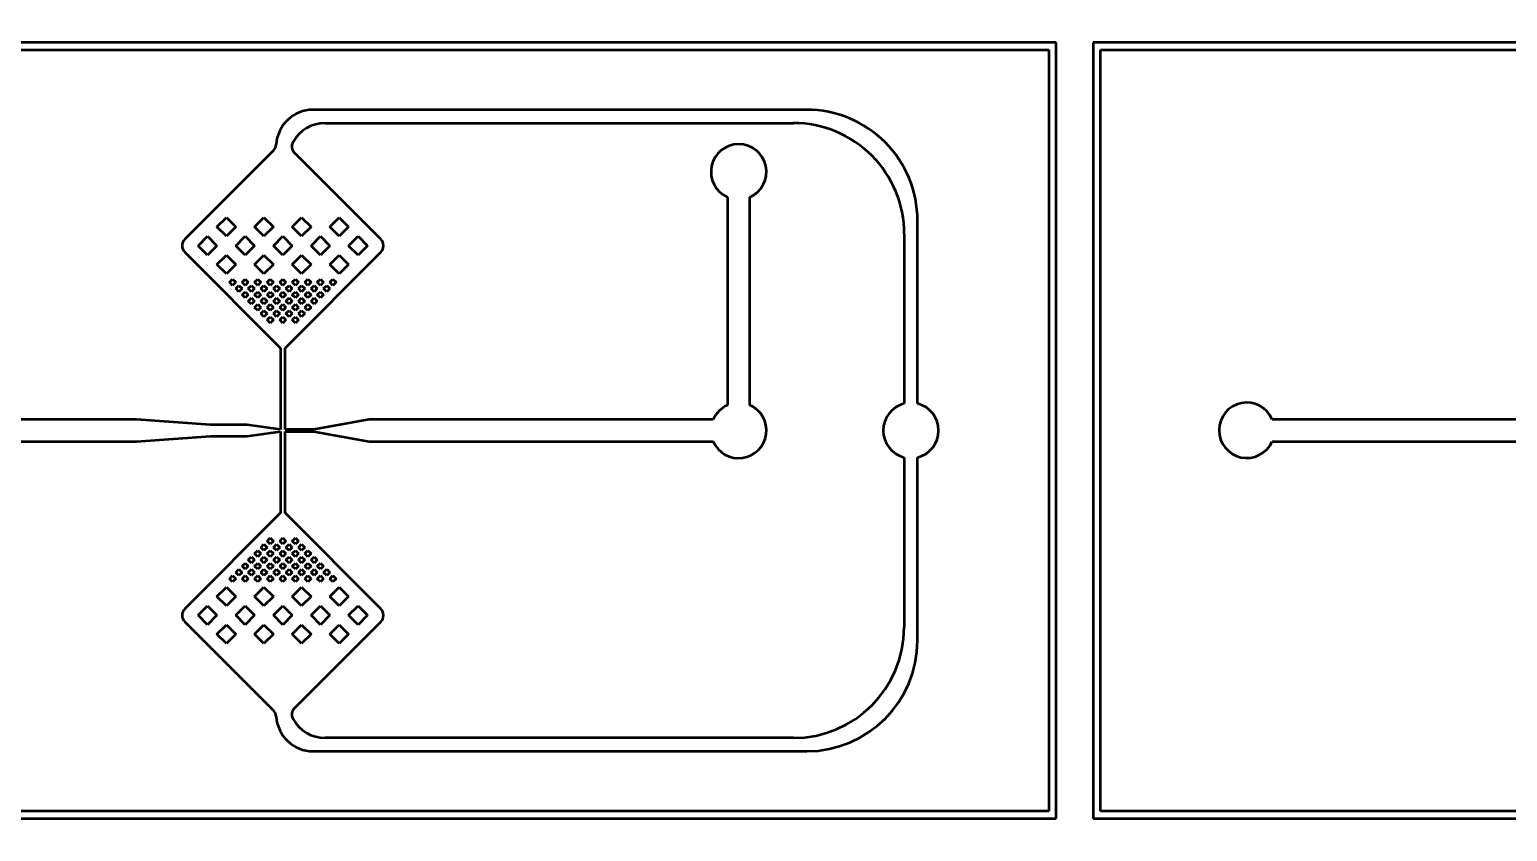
# Model space of a CAD drawing. Header units: millimetres. Extents: x 160 to 260, y 98 to 198.
# Drawn here: x 181.71 to 221.71, y 126.65 to 148.35 of the extents above; entities that cross this region are included whole.
import ezdxf

# ---------------------------------------------------------------- set-up
doc = ezdxf.new("R2010")
doc.units = ezdxf.units.MM
doc.layers.add('Visible (ISO)', color=7, linetype='Continuous', lineweight=50)

msp = doc.modelspace()

# ---------------------------------------------------------------- linework, layer by layer
at = {"layer": 'Visible (ISO)'}
for p, q in [((209.5, 148), (171.5, 148)), ((171.7, 147.8), (209.3, 147.8)), ((209.3, 147.8), (209.3, 127.2)), ((209.5, 127), (209.5, 148)), ((210.5, 148), (210.5, 127)), ((248.5, 148), (210.5, 148)), ((210.7, 147.8), (248.3, 147.8)), ((210.7, 127.2), (210.7, 147.8)), ((202.744, 146.18), (189.384, 146.18)), ((189.712, 145.82), (202.384, 145.82)), ((188.313, 145.077), (185.913, 142.677)), ((191.216, 142.677), (188.882, 145.011)), ((200.604, 143.813), (200.604, 138.187)), ((201.204, 138.187), (201.204, 143.813)), ((186.782, 143.009), (187.037, 143.264)), ((187.037, 143.264), (187.292, 143.009)), ((187.801, 143.009), (188.055, 143.264)), ((188.055, 143.264), (188.31, 143.009)), ((188.819, 143.009), (189.074, 143.264)), ((189.074, 143.264), (189.328, 143.009)), ((189.837, 143.009), (190.092, 143.264)), ((190.092, 143.264), (190.346, 143.009)), ((187.037, 142.755), (186.782, 143.009)), ((187.292, 143.009), (187.037, 142.755)), ((188.055, 142.755), (187.801, 143.009)), ((188.31, 143.009), (188.055, 142.755)), ((189.074, 142.755), (188.819, 143.009)), ((189.328, 143.009), (189.074, 142.755)), ((190.092, 142.755), (189.837, 143.009)), ((190.346, 143.009), (190.092, 142.755)), ((205.384, 142.82), (205.384, 138.228)), ((205.744, 138.228), (205.744, 143.18)), ((186.273, 142.5), (186.528, 142.755)), ((186.528, 142.245), (186.273, 142.5)), ((186.528, 142.755), (186.782, 142.5)), ((186.782, 142.5), (186.528, 142.245)), ((187.292, 142.5), (187.546, 142.755)), ((187.546, 142.245), (187.292, 142.5)), ((187.546, 142.755), (187.801, 142.5)), ((187.801, 142.5), (187.546, 142.245)), ((188.31, 142.5), (188.564, 142.755)), ((188.564, 142.245), (188.31, 142.5)), ((188.564, 142.755), (188.819, 142.5)), ((188.819, 142.5), (188.564, 142.245)), ((189.328, 142.5), (189.583, 142.755)), ((189.583, 142.245), (189.328, 142.5)), ((189.583, 142.755), (189.837, 142.5)), ((189.837, 142.5), (189.583, 142.245)), ((190.346, 142.5), (190.601, 142.755)), ((190.601, 142.245), (190.346, 142.5)), ((190.601, 142.755), (190.855, 142.5)), ((190.855, 142.5), (190.601, 142.245)), ((185.913, 142.323), (188.504, 139.732)), ((186.782, 141.991), (187.037, 142.245)), ((187.037, 142.245), (187.292, 141.991)), ((187.801, 141.991), (188.055, 142.245)), ((188.055, 142.245), (188.31, 141.991)), ((188.624, 139.732), (191.216, 142.323)), ((188.819, 141.991), (189.074, 142.245)), ((189.074, 142.245), (189.328, 141.991)), ((189.837, 141.991), (190.092, 142.245)), ((190.092, 142.245), (190.346, 141.991)), ((187.037, 141.736), (186.782, 141.991)), ((187.292, 141.991), (187.037, 141.736)), ((188.055, 141.736), (187.801, 141.991)), ((188.31, 141.991), (188.055, 141.736)), ((189.074, 141.736), (188.819, 141.991)), ((189.328, 141.991), (189.074, 141.736)), ((190.092, 141.736), (189.837, 141.991)), ((190.346, 141.991), (190.092, 141.736)), ((187.122, 141.511), (187.207, 141.596)), ((187.207, 141.426), (187.122, 141.511)), ((187.207, 141.596), (187.292, 141.511)), ((187.292, 141.511), (187.207, 141.426)), ((187.292, 141.341), (187.376, 141.426)), ((187.376, 141.256), (187.292, 141.341)), ((187.376, 141.426), (187.461, 141.341)), ((187.461, 141.341), (187.376, 141.256)), ((187.461, 141.511), (187.546, 141.596)), ((187.546, 141.426), (187.461, 141.511)), ((187.461, 141.172), (187.546, 141.256)), ((187.546, 141.596), (187.631, 141.511)), ((187.631, 141.511), (187.546, 141.426)), ((187.546, 141.256), (187.631, 141.172)), ((187.631, 141.341), (187.716, 141.426)), ((187.716, 141.256), (187.631, 141.341)), ((187.716, 141.426), (187.801, 141.341)), ((187.801, 141.341), (187.716, 141.256)), ((187.801, 141.511), (187.886, 141.596)), ((187.886, 141.426), (187.801, 141.511)), ((187.801, 141.172), (187.886, 141.256)), ((187.886, 141.596), (187.97, 141.511)), ((187.97, 141.511), (187.886, 141.426)), ((187.886, 141.256), (187.97, 141.172)), ((187.97, 141.341), (188.055, 141.426)), ((188.055, 141.256), (187.97, 141.341)), ((188.055, 141.426), (188.14, 141.341)), ((188.14, 141.341), (188.055, 141.256)), ((188.14, 141.511), (188.225, 141.596)), ((188.225, 141.426), (188.14, 141.511)), ((188.14, 141.172), (188.225, 141.256)), ((188.225, 141.596), (188.31, 141.511)), ((188.31, 141.511), (188.225, 141.426)), ((188.225, 141.256), (188.31, 141.172)), ((188.31, 141.341), (188.395, 141.426)), ((188.395, 141.256), (188.31, 141.341)), ((188.395, 141.426), (188.48, 141.341)), ((188.48, 141.341), (188.395, 141.256)), ((188.48, 141.511), (188.564, 141.596)), ((188.564, 141.426), (188.48, 141.511)), ((188.48, 141.172), (188.564, 141.256)), ((188.564, 141.596), (188.649, 141.511)), ((188.649, 141.511), (188.564, 141.426)), ((188.564, 141.256), (188.649, 141.172)), ((188.649, 141.341), (188.734, 141.426)), ((188.734, 141.256), (188.649, 141.341)), ((188.734, 141.426), (188.819, 141.341)), ((188.819, 141.341), (188.734, 141.256)), ((188.819, 141.511), (188.904, 141.596)), ((188.904, 141.426), (188.819, 141.511)), ((188.819, 141.172), (188.904, 141.256)), ((188.904, 141.596), (188.989, 141.511)), ((188.989, 141.511), (188.904, 141.426)), ((188.904, 141.256), (188.989, 141.172)), ((188.989, 141.341), (189.074, 141.426)), ((189.074, 141.256), (188.989, 141.341)), ((189.074, 141.426), (189.158, 141.341)), ((189.158, 141.341), (189.074, 141.256)), ((189.158, 141.511), (189.243, 141.596)), ((189.243, 141.426), (189.158, 141.511)), ((189.158, 141.172), (189.243, 141.256)), ((189.243, 141.596), (189.328, 141.511)), ((189.328, 141.511), (189.243, 141.426)), ((189.243, 141.256), (189.328, 141.172)), ((189.328, 141.341), (189.413, 141.426)), ((189.413, 141.256), (189.328, 141.341)), ((189.413, 141.426), (189.498, 141.341)), ((189.498, 141.341), (189.413, 141.256)), ((189.498, 141.511), (189.583, 141.596)), ((189.583, 141.426), (189.498, 141.511)), ((189.498, 141.172), (189.583, 141.256)), ((189.583, 141.596), (189.667, 141.511)), ((189.667, 141.511), (189.583, 141.426)), ((189.583, 141.256), (189.667, 141.172)), ((189.667, 141.341), (189.752, 141.426)), ((189.752, 141.256), (189.667, 141.341)), ((189.752, 141.426), (189.837, 141.341)), ((189.837, 141.341), (189.752, 141.256)), ((189.837, 141.511), (189.922, 141.596)), ((189.922, 141.426), (189.837, 141.511)), ((189.922, 141.596), (190.007, 141.511)), ((190.007, 141.511), (189.922, 141.426)), ((187.546, 141.087), (187.461, 141.172)), ((187.631, 141.172), (187.546, 141.087)), ((187.631, 141.002), (187.716, 141.087)), ((187.716, 140.917), (187.631, 141.002)), ((187.716, 141.087), (187.801, 141.002)), ((187.801, 141.002), (187.716, 140.917)), ((187.886, 141.087), (187.801, 141.172)), ((187.801, 140.832), (187.886, 140.917)), ((187.886, 140.747), (187.801, 140.832)), ((187.97, 141.172), (187.886, 141.087)), ((187.886, 140.917), (187.97, 140.832)), ((187.97, 140.832), (187.886, 140.747)), ((187.97, 141.002), (188.055, 141.087)), ((188.055, 140.917), (187.97, 141.002)), ((188.055, 141.087), (188.14, 141.002)), ((188.14, 141.002), (188.055, 140.917)), ((188.225, 141.087), (188.14, 141.172)), ((188.14, 140.832), (188.225, 140.917)), ((188.225, 140.747), (188.14, 140.832)), ((188.31, 141.172), (188.225, 141.087)), ((188.225, 140.917), (188.31, 140.832)), ((188.31, 140.832), (188.225, 140.747)), ((188.31, 141.002), (188.395, 141.087)), ((188.395, 140.917), (188.31, 141.002)), ((188.395, 141.087), (188.48, 141.002)), ((188.48, 141.002), (188.395, 140.917)), ((188.564, 141.087), (188.48, 141.172)), ((188.48, 140.832), (188.564, 140.917)), ((188.564, 140.747), (188.48, 140.832)), ((188.649, 141.172), (188.564, 141.087)), ((188.564, 140.917), (188.649, 140.832)), ((188.649, 140.832), (188.564, 140.747)), ((188.649, 141.002), (188.734, 141.087)), ((188.734, 140.917), (188.649, 141.002)), ((188.734, 141.087), (188.819, 141.002)), ((188.819, 141.002), (188.734, 140.917)), ((188.904, 141.087), (188.819, 141.172)), ((188.819, 140.832), (188.904, 140.917)), ((188.904, 140.747), (188.819, 140.832)), ((188.989, 141.172), (188.904, 141.087)), ((188.904, 140.917), (188.989, 140.832)), ((188.989, 140.832), (188.904, 140.747)), ((188.989, 141.002), (189.074, 141.087)), ((189.074, 140.917), (188.989, 141.002)), ((189.074, 141.087), (189.158, 141.002)), ((189.158, 141.002), (189.074, 140.917)), ((189.243, 141.087), (189.158, 141.172)), ((189.158, 140.832), (189.243, 140.917)), ((189.243, 140.747), (189.158, 140.832)), ((189.328, 141.172), (189.243, 141.087)), ((189.243, 140.917), (189.328, 140.832)), ((189.328, 140.832), (189.243, 140.747)), ((189.328, 141.002), (189.413, 141.087)), ((189.413, 140.917), (189.328, 141.002)), ((189.413, 141.087), (189.498, 141.002)), ((189.498, 141.002), (189.413, 140.917)), ((189.583, 141.087), (189.498, 141.172)), ((189.667, 141.172), (189.583, 141.087)), ((187.97, 140.662), (188.055, 140.747)), ((188.055, 140.578), (187.97, 140.662)), ((188.055, 140.747), (188.14, 140.662)), ((188.14, 140.662), (188.055, 140.578)), ((188.14, 140.493), (188.225, 140.578)), ((188.225, 140.408), (188.14, 140.493)), ((188.225, 140.578), (188.31, 140.493)), ((188.31, 140.493), (188.225, 140.408)), ((188.31, 140.662), (188.395, 140.747)), ((188.395, 140.578), (188.31, 140.662)), ((188.395, 140.747), (188.48, 140.662)), ((188.48, 140.662), (188.395, 140.578)), ((188.48, 140.493), (188.564, 140.578)), ((188.564, 140.408), (188.48, 140.493)), ((188.564, 140.578), (188.649, 140.493)), ((188.649, 140.493), (188.564, 140.408)), ((188.649, 140.662), (188.734, 140.747)), ((188.734, 140.578), (188.649, 140.662)), ((188.734, 140.747), (188.819, 140.662)), ((188.819, 140.662), (188.734, 140.578)), ((188.819, 140.493), (188.904, 140.578)), ((188.904, 140.408), (188.819, 140.493)), ((188.904, 140.578), (188.989, 140.493)), ((188.989, 140.493), (188.904, 140.408)), ((188.989, 140.662), (189.074, 140.747)), ((189.074, 140.578), (188.989, 140.662)), ((189.074, 140.747), (189.158, 140.662)), ((189.158, 140.662), (189.074, 140.578)), ((188.504, 139.732), (188.504, 137.53)), ((188.624, 137.53), (188.624, 139.732)), ((184.604, 137.8), (176.284, 137.8)), ((186.604, 137.65), (184.604, 137.8)), ((187.604, 137.65), (186.604, 137.65)), ((188.504, 137.53), (187.604, 137.65)), ((190.904, 137.8), (189.404, 137.53)), ((200.217, 137.8), (190.904, 137.8)), ((223.666, 137.801), (215.345, 137.801)), ((184.604, 137.2), (186.604, 137.35)), ((186.604, 137.35), (187.604, 137.35)), ((187.604, 137.35), (188.504, 137.47)), ((188.504, 137.47), (188.504, 135.268)), ((189.404, 137.53), (188.624, 137.53)), ((188.624, 137.47), (189.404, 137.47)), ((188.624, 135.268), (188.624, 137.47)), ((189.404, 137.47), (190.904, 137.2)), ((176.28, 137.2), (184.604, 137.2)), ((190.904, 137.2), (200.217, 137.2)), ((215.341, 137.201), (223.666, 137.201)), ((205.384, 136.772), (205.384, 132.18)), ((205.744, 131.82), (205.744, 136.772)), ((188.504, 135.268), (185.913, 132.677)), ((191.216, 132.677), (188.624, 135.268)), ((187.97, 134.337), (188.055, 134.422)), ((188.055, 134.422), (188.14, 134.337)), ((188.14, 134.507), (188.225, 134.592)), ((188.225, 134.422), (188.14, 134.507)), ((188.225, 134.592), (188.31, 134.507)), ((188.31, 134.507), (188.225, 134.422)), ((188.31, 134.337), (188.395, 134.422)), ((188.395, 134.422), (188.48, 134.337)), ((188.48, 134.507), (188.564, 134.592)), ((188.564, 134.422), (188.48, 134.507)), ((188.564, 134.592), (188.649, 134.507)), ((188.649, 134.507), (188.564, 134.422)), ((188.649, 134.337), (188.734, 134.422)), ((188.734, 134.422), (188.819, 134.337)), ((188.819, 134.507), (188.904, 134.592)), ((188.904, 134.422), (188.819, 134.507)), ((188.904, 134.592), (188.989, 134.507)), ((188.989, 134.507), (188.904, 134.422)), ((188.989, 134.337), (189.074, 134.422)), ((189.074, 134.422), (189.158, 134.337)), ((187.631, 133.998), (187.716, 134.083)), ((187.716, 134.083), (187.801, 133.998)), ((187.801, 134.168), (187.886, 134.253)), ((187.886, 134.083), (187.801, 134.168)), ((187.886, 134.253), (187.97, 134.168)), ((187.97, 134.168), (187.886, 134.083)), ((188.055, 134.253), (187.97, 134.337)), ((187.97, 133.998), (188.055, 134.083)), ((188.14, 134.337), (188.055, 134.253)), ((188.055, 134.083), (188.14, 133.998)), ((188.14, 134.168), (188.225, 134.253)), ((188.225, 134.083), (188.14, 134.168)), ((188.225, 134.253), (188.31, 134.168)), ((188.31, 134.168), (188.225, 134.083)), ((188.395, 134.253), (188.31, 134.337)), ((188.31, 133.998), (188.395, 134.083)), ((188.48, 134.337), (188.395, 134.253)), ((188.395, 134.083), (188.48, 133.998)), ((188.48, 134.168), (188.564, 134.253)), ((188.564, 134.083), (188.48, 134.168)), ((188.564, 134.253), (188.649, 134.168)), ((188.649, 134.168), (188.564, 134.083)), ((188.734, 134.253), (188.649, 134.337)), ((188.649, 133.998), (188.734, 134.083)), ((188.819, 134.337), (188.734, 134.253)), ((188.734, 134.083), (188.819, 133.998)), ((188.819, 134.168), (188.904, 134.253)), ((188.904, 134.083), (188.819, 134.168)), ((188.904, 134.253), (188.989, 134.168)), ((188.989, 134.168), (188.904, 134.083)), ((189.074, 134.253), (188.989, 134.337)), ((188.989, 133.998), (189.074, 134.083)), ((189.158, 134.337), (189.074, 134.253)), ((189.074, 134.083), (189.158, 133.998)), ((189.158, 134.168), (189.243, 134.253)), ((189.243, 134.083), (189.158, 134.168)), ((189.243, 134.253), (189.328, 134.168)), ((189.328, 134.168), (189.243, 134.083)), ((189.328, 133.998), (189.413, 134.083)), ((189.413, 134.083), (189.498, 133.998)), ((187.292, 133.659), (187.376, 133.744)), ((187.376, 133.574), (187.292, 133.659)), ((187.376, 133.744), (187.461, 133.659)), ((187.461, 133.659), (187.376, 133.574)), ((187.461, 133.828), (187.546, 133.913)), ((187.546, 133.744), (187.461, 133.828)), ((187.546, 133.913), (187.631, 133.828)), ((187.631, 133.828), (187.546, 133.744)), ((187.716, 133.913), (187.631, 133.998)), ((187.631, 133.659), (187.716, 133.744)), ((187.716, 133.574), (187.631, 133.659)), ((187.801, 133.998), (187.716, 133.913)), ((187.716, 133.744), (187.801, 133.659)), ((187.801, 133.659), (187.716, 133.574)), ((187.801, 133.828), (187.886, 133.913)), ((187.886, 133.744), (187.801, 133.828)), ((187.886, 133.913), (187.97, 133.828)), ((187.97, 133.828), (187.886, 133.744)), ((188.055, 133.913), (187.97, 133.998)), ((187.97, 133.659), (188.055, 133.744)), ((188.055, 133.574), (187.97, 133.659)), ((188.14, 133.998), (188.055, 133.913)), ((188.055, 133.744), (188.14, 133.659)), ((188.14, 133.659), (188.055, 133.574)), ((188.14, 133.828), (188.225, 133.913)), ((188.225, 133.744), (188.14, 133.828)), ((188.225, 133.913), (188.31, 133.828)), ((188.31, 133.828), (188.225, 133.744)), ((188.395, 133.913), (188.31, 133.998)), ((188.31, 133.659), (188.395, 133.744)), ((188.395, 133.574), (188.31, 133.659)), ((188.48, 133.998), (188.395, 133.913)), ((188.395, 133.744), (188.48, 133.659)), ((188.48, 133.659), (188.395, 133.574)), ((188.48, 133.828), (188.564, 133.913)), ((188.564, 133.744), (188.48, 133.828)), ((188.564, 133.913), (188.649, 133.828)), ((188.649, 133.828), (188.564, 133.744)), ((188.734, 133.913), (188.649, 133.998)), ((188.649, 133.659), (188.734, 133.744)), ((188.734, 133.574), (188.649, 133.659)), ((188.819, 133.998), (188.734, 133.913)), ((188.734, 133.744), (188.819, 133.659)), ((188.819, 133.659), (188.734, 133.574)), ((188.819, 133.828), (188.904, 133.913)), ((188.904, 133.744), (188.819, 133.828)), ((188.904, 133.913), (188.989, 133.828)), ((188.989, 133.828), (188.904, 133.744)), ((189.074, 133.913), (188.989, 133.998)), ((188.989, 133.659), (189.074, 133.744)), ((189.074, 133.574), (188.989, 133.659)), ((189.158, 133.998), (189.074, 133.913)), ((189.074, 133.744), (189.158, 133.659)), ((189.158, 133.659), (189.074, 133.574)), ((189.158, 133.828), (189.243, 133.913)), ((189.243, 133.744), (189.158, 133.828)), ((189.243, 133.913), (189.328, 133.828)), ((189.328, 133.828), (189.243, 133.744)), ((189.413, 133.913), (189.328, 133.998)), ((189.328, 133.659), (189.413, 133.744)), ((189.413, 133.574), (189.328, 133.659)), ((189.498, 133.998), (189.413, 133.913)), ((189.413, 133.744), (189.498, 133.659)), ((189.498, 133.659), (189.413, 133.574)), ((189.498, 133.828), (189.583, 133.913)), ((189.583, 133.744), (189.498, 133.828)), ((189.583, 133.913), (189.667, 133.828)), ((189.667, 133.828), (189.583, 133.744)), ((189.667, 133.659), (189.752, 133.744)), ((189.752, 133.574), (189.667, 133.659)), ((189.752, 133.744), (189.837, 133.659)), ((189.837, 133.659), (189.752, 133.574)), ((186.782, 133.009), (187.037, 133.264)), ((187.037, 133.264), (187.292, 133.009)), ((187.122, 133.489), (187.207, 133.574)), ((187.207, 133.404), (187.122, 133.489)), ((187.207, 133.574), (187.292, 133.489)), ((187.292, 133.489), (187.207, 133.404)), ((187.461, 133.489), (187.546, 133.574)), ((187.546, 133.404), (187.461, 133.489)), ((187.546, 133.574), (187.631, 133.489)), ((187.631, 133.489), (187.546, 133.404)), ((187.801, 133.489), (187.886, 133.574)), ((187.886, 133.404), (187.801, 133.489)), ((187.801, 133.009), (188.055, 133.264)), ((187.886, 133.574), (187.97, 133.489)), ((187.97, 133.489), (187.886, 133.404)), ((188.055, 133.264), (188.31, 133.009)), ((188.14, 133.489), (188.225, 133.574)), ((188.225, 133.404), (188.14, 133.489)), ((188.225, 133.574), (188.31, 133.489)), ((188.31, 133.489), (188.225, 133.404)), ((188.48, 133.489), (188.564, 133.574)), ((188.564, 133.404), (188.48, 133.489)), ((188.564, 133.574), (188.649, 133.489)), ((188.649, 133.489), (188.564, 133.404)), ((188.819, 133.489), (188.904, 133.574)), ((188.904, 133.404), (188.819, 133.489)), ((188.819, 133.009), (189.074, 133.264)), ((188.904, 133.574), (188.989, 133.489)), ((188.989, 133.489), (188.904, 133.404)), ((189.074, 133.264), (189.328, 133.009)), ((189.158, 133.489), (189.243, 133.574)), ((189.243, 133.404), (189.158, 133.489)), ((189.243, 133.574), (189.328, 133.489)), ((189.328, 133.489), (189.243, 133.404)), ((189.498, 133.489), (189.583, 133.574)), ((189.583, 133.404), (189.498, 133.489)), ((189.583, 133.574), (189.667, 133.489)), ((189.667, 133.489), (189.583, 133.404)), ((189.837, 133.489), (189.922, 133.574)), ((189.922, 133.404), (189.837, 133.489)), ((189.837, 133.009), (190.092, 133.264)), ((189.922, 133.574), (190.007, 133.489)), ((190.007, 133.489), (189.922, 133.404)), ((190.092, 133.264), (190.346, 133.009)), ((187.037, 132.755), (186.782, 133.009)), ((187.292, 133.009), (187.037, 132.755)), ((188.055, 132.755), (187.801, 133.009)), ((188.31, 133.009), (188.055, 132.755)), ((189.074, 132.755), (188.819, 133.009)), ((189.328, 133.009), (189.074, 132.755)), ((190.092, 132.755), (189.837, 133.009)), ((190.346, 133.009), (190.092, 132.755)), ((186.273, 132.5), (186.528, 132.755)), ((186.528, 132.245), (186.273, 132.5)), ((186.528, 132.755), (186.782, 132.5)), ((186.782, 132.5), (186.528, 132.245)), ((187.292, 132.5), (187.546, 132.755)), ((187.546, 132.245), (187.292, 132.5)), ((187.546, 132.755), (187.801, 132.5)), ((187.801, 132.5), (187.546, 132.245)), ((188.31, 132.5), (188.564, 132.755)), ((188.564, 132.245), (188.31, 132.5)), ((188.564, 132.755), (188.819, 132.5)), ((188.819, 132.5), (188.564, 132.245)), ((189.328, 132.5), (189.583, 132.755)), ((189.583, 132.245), (189.328, 132.5)), ((189.583, 132.755), (189.837, 132.5)), ((189.837, 132.5), (189.583, 132.245)), ((190.346, 132.5), (190.601, 132.755)), ((190.601, 132.245), (190.346, 132.5)), ((190.601, 132.755), (190.855, 132.5)), ((190.855, 132.5), (190.601, 132.245)), ((185.913, 132.323), (188.313, 129.923)), ((186.782, 131.991), (187.037, 132.245)), ((187.037, 132.245), (187.292, 131.991)), ((187.801, 131.991), (188.055, 132.245)), ((188.055, 132.245), (188.31, 131.991)), ((188.819, 131.991), (189.074, 132.245)), ((188.882, 129.989), (191.216, 132.323)), ((189.074, 132.245), (189.328, 131.991)), ((189.837, 131.991), (190.092, 132.245)), ((190.092, 132.245), (190.346, 131.991)), ((187.037, 131.736), (186.782, 131.991)), ((187.292, 131.991), (187.037, 131.736)), ((188.055, 131.736), (187.801, 131.991)), ((188.31, 131.991), (188.055, 131.736)), ((189.074, 131.736), (188.819, 131.991)), ((189.328, 131.991), (189.074, 131.736)), ((190.092, 131.736), (189.837, 131.991)), ((190.346, 131.991), (190.092, 131.736)), ((189.384, 128.82), (202.744, 128.82)), ((202.384, 129.18), (189.713, 129.18)), ((171.5, 127), (209.5, 127)), ((209.3, 127.2), (171.7, 127.2)), ((210.5, 127), (248.5, 127)), ((248.3, 127.2), (210.7, 127.2))]:
    msp.add_line(p, q, dxfattribs=at)
msp.add_circle((210, 148.5), 50, dxfattribs=at)
for centre, radius, start, end in [((189.384, 145.18), 1, 90.0015, 176.5987), ((202.744, 143.18), 3, 0, 90.0015), ((189.712, 144.82), 1, 90.0015, 150.6324), ((202.384, 142.82), 3, 0, 90.0015), ((188.136, 145.254), 0.25, 315, 356.5987), ((189.059, 145.188), 0.25, 150.6324, 225), ((200.904, 144.5), 0.75, 293.5782, 246.4218), ((186.09, 142.5), 0.25, 135, 225), ((191.039, 142.5), 0.25, 315, 45), ((200.904, 137.5), 0.75, 113.5782, 156.4218), ((200.904, 137.5), 0.75, 203.5782, 66.4218), ((205.564, 137.5), 0.75, 103.8865, 256.1135), ((205.564, 137.5), 0.75, 283.8865, 76.1135), ((214.656, 137.506), 0.75, 23.1637, 336.006), ((186.09, 132.5), 0.25, 135, 225), ((191.039, 132.5), 0.25, 315, 45), ((202.384, 132.18), 3, 270, 0), ((202.744, 131.82), 3, 270, 0), ((188.137, 129.746), 0.25, 3.4023, 45), ((189.384, 129.82), 1, 183.4023, 270), ((189.059, 129.812), 0.25, 135, 209.3421), ((189.713, 130.18), 1, 209.3421, 270)]:
    msp.add_arc(centre, radius, start, end, dxfattribs=at)

doc.saveas('drawing.dxf')
